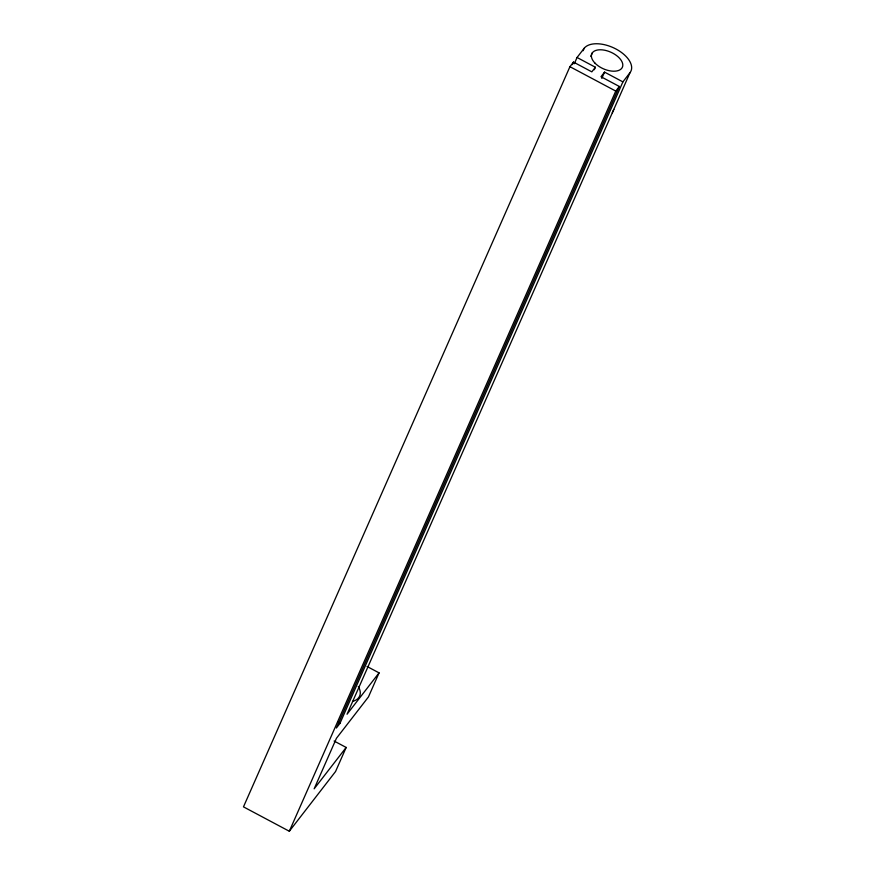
<?xml version="1.0" encoding="UTF-8"?>
<svg xmlns="http://www.w3.org/2000/svg" width="875" height="875" viewBox="0 0 875 875"><rect width="100%" height="100%" fill="white"/><g stroke="black" fill="none" stroke-linecap="round" stroke-linejoin="round"><path stroke-width="1.31" d="M574.295 63.744L577.052 57.498L595.383 67.244L591.828 71.848L573.486 62.092L569.931 66.686L243.48 806.859L289.319 831.25L335.562 771.509L346.172 747.447L334.108 741.027M572.392 64.597L573.486 62.092M583.089 50.728L584.161 48.3A26.13 14.23 23.8 0 1 615.978 49.011A26.13 14.23 23.8 0 1 630 72.691L347.047 714.23L379.061 672.864L367.008 666.455M590.811 56.339L592.419 52.697M594.278 69.748L595.383 67.244M601.792 78.378L604.548 72.122L622.891 81.878L630 72.691M289.319 831.25L615.77 91.077L619.336 86.472L600.994 76.727L604.548 72.122M619.336 86.472L336.372 728.022L339.938 723.417L622.891 81.878M379.061 672.864L368.452 696.927L336.438 738.292L314.158 788.812L346.172 747.447M612.314 112.788L613.834 109.397M577.052 57.498L584.161 48.3M569.931 66.686L615.77 91.077M337.641 722.203L339.938 723.417M358.269 686.427A25.189 13.716 23.8 0 1 352.603 701.389M594.825 62.967A16.723 9.111 23.8 0 0 621.753 68.294A16.723 9.111 23.8 0 0 604.68 50.225A16.723 9.111 23.8 0 0 594.825 62.967"/></g></svg>
